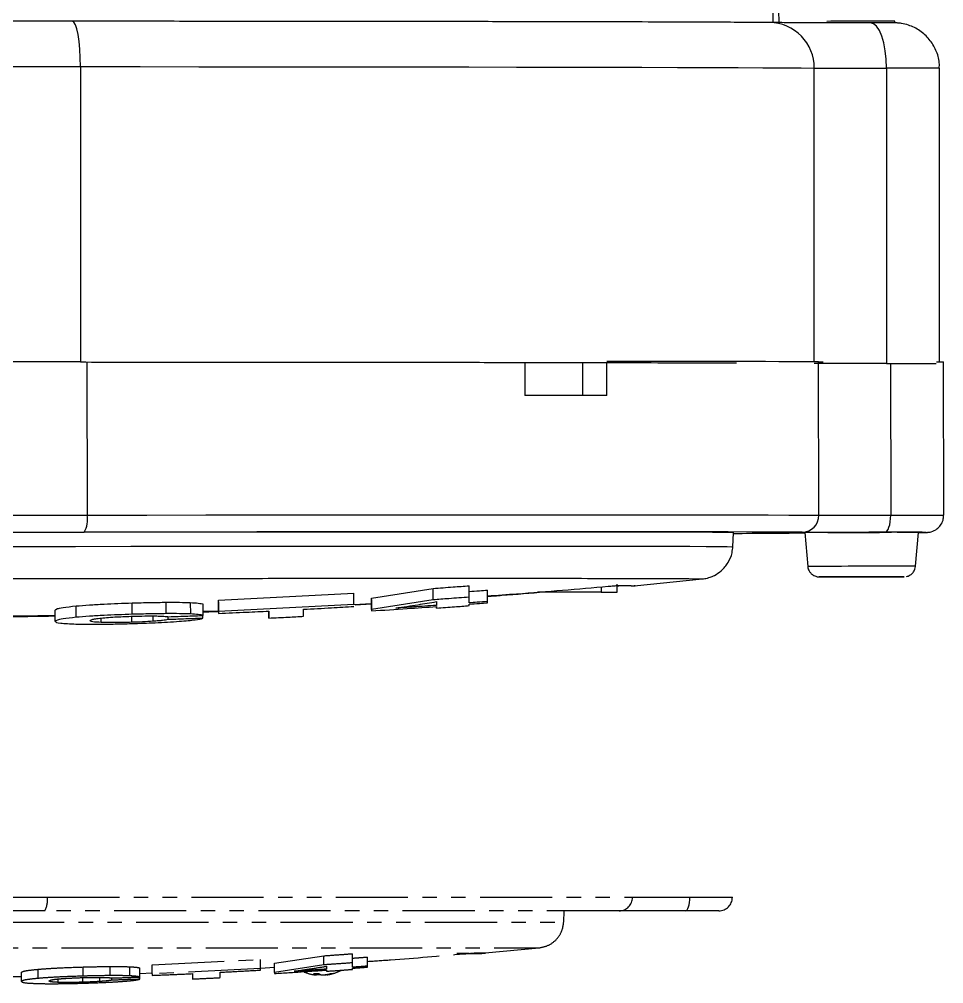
# Model space of a CAD drawing. Header units: millimetres. Extents: x 2301 to 4250, y 838 to 2217.
# Drawn here: x 3048 to 3129.3, y 953.8 to 1038.7 of the extents above; entities that cross this region are included whole.
import ezdxf

# ---------------------------------------------------------------- set-up
doc = ezdxf.new("R2010")
doc.units = ezdxf.units.MM
doc.linetypes.add('PHANTOM', pattern=[12.7, 6.35, -1.27, 1.27, -1.27, 1.27, -1.27])

msp = doc.modelspace()

# ---------------------------------------------------------------- linework, layer by layer
at = {"color": 7, "linetype": 'Continuous', "lineweight": 25}
for p, q in [((3114.846, 1038.339), (3112.891, 1094.339)), ((3114.272, 1043.356), (3114.272, 1038.356)), ((3125.02, 1038.333), (3125.019, 1038.484)), ((3053.328, 1034.487), (3053.328, 1008.487)), ((3117.927, 1008.503), (3117.927, 1034.366)), ((3124.273, 1034.352), (3124.273, 1008.352)), ((3128.963, 1008.495), (3128.963, 1034.339)), ((3053.909, 1008.486), (3053.932, 995.011)), ((3092.443, 1008.451), (3092.448, 1005.542)), ((3097.552, 1005.541), (3097.547, 1008.433)), ((3099.663, 1005.541), (3099.658, 1008.437)), ((3118.329, 995), (3118.306, 1008.5)), ((3124.629, 1008.35), (3124.652, 994.997)), ((3129.32, 994.992), (3129.297, 1008.492)), ((3110.761, 992.223), (3110.824, 993.46)), ((3116.856, 993.444), (3117.099, 993.446)), ((3117.097, 993.471), (3117.363, 990.484)), ((3119.097, 993.482), (3119.097, 993.482)), ((3125.097, 993.492), (3125.097, 993.493)), ((3126.84, 990.5), (3127.097, 993.488)), ((3127.096, 993.483), (3127.364, 993.484)), ((3102.071, 988.794), (3108.076, 989.39)), ((3108.08, 989.39), (3108.075, 989.39)), ((3108.086, 989.392), (3108.08, 989.39)), ((3078.954, 987.703), (3084.37, 988.556)), ((3084.372, 987.552), (3084.37, 988.556)), ((3087.549, 987.785), (3087.547, 988.789)), ((3089.168, 987.402), (3089.167, 988.406)), ((3099.171, 988.232), (3093.561, 988.232)), ((3099.171, 988.694), (3099.171, 988.232)), ((3099.171, 988.232), (3100.572, 988.232)), ((3100.572, 988.232), (3100.572, 988.932)), ((3101.805, 988.771), (3100.907, 988.773)), ((3065.492, 987.527), (3077.405, 988.133)), ((3065.494, 986.525), (3065.492, 987.527)), ((3077.407, 987.129), (3077.405, 988.133)), ((3078.956, 986.7), (3078.954, 987.703)), ((3078.954, 987.581), (3078.956, 986.578)), ((3084.372, 987.552), (3078.956, 986.7)), ((3084.667, 987.392), (3084.668, 987.066)), ((3087.55, 987.278), (3087.549, 987.785)), ((3051.116, 985.649), (3051.115, 986.651)), ((3052.949, 986.01), (3052.947, 987.012)), ((3057.897, 986.274), (3057.896, 987.277)), ((3060.881, 986.333), (3060.879, 987.335)), ((3063.005, 987.308), (3063.007, 986.306)), ((3064.119, 986.541), (3065.494, 986.593)), ((3064.15, 986.174), (3064.148, 987.176)), ((3065.492, 987.362), (3065.494, 986.359)), ((3077.407, 987.129), (3065.494, 986.525)), ((3069.923, 986.559), (3069.924, 985.945)), ((3069.924, 985.945), (3069.923, 986.559)), ((3072.979, 986.1), (3072.978, 986.714)), ((3077.407, 987.147), (3078.955, 987.238)), ((3078.955, 987.167), (3077.518, 987.088)), ((3084.668, 986.825), (3084.668, 986.959)), ((3055.167, 985.558), (3055.166, 985.946)), ((3057.858, 985.574), (3057.857, 986.105)), ((3059.742, 985.66), (3059.741, 986.129)), ((3061.065, 985.808), (3061.065, 986.064)), ((3064.12, 985.922), (3064.12, 986.173))]:
    msp.add_line(p, q, dxfattribs=at)
at = {"color": 7, "linetype": 'PHANTOM', "lineweight": 25}
for p, q in [((3044.352, 961.365), (3050.41, 961.365)), ((3050.41, 961.365), (3101.927, 961.365)), ((3101.927, 961.365), (3106.985, 961.365)), ((3106.985, 961.365), (3110.72, 961.365)), ((3050.195, 960.165), (3043.228, 960.165)), ((3100.746, 960.165), (3050.195, 960.165)), ((3095.869, 959.175), (3095.921, 960.165)), ((3106.563, 960.165), (3100.746, 960.165)), ((3109.52, 960.165), (3106.563, 960.165)), ((2982.05, 959.175), (3095.869, 959.175)), ((3088.955, 956.485), (3093.725, 956.914)), ((3070.417, 955.556), (3074.751, 956.218)), ((3074.751, 955.415), (3074.751, 956.218)), ((3077.293, 955.597), (3077.293, 956.4)), ((3078.588, 955.302), (3078.588, 956.105)), ((3087.548, 956.424), (3086.461, 956.424)), ((3087.548, 956.424), (3088.669, 956.424)), ((3053.57, 954.428), (3053.57, 955.23)), ((3055.957, 954.471), (3055.957, 955.273)), ((3057.657, 955.251), (3057.657, 954.449)), ((3058.572, 954.347), (3058.572, 955.149)), ((3059.647, 955.42), (3069.179, 955.888)), ((3059.647, 954.618), (3059.647, 955.42)), ((3069.179, 955.085), (3069.179, 955.888)), ((3069.179, 955.131), (3070.417, 955.202)), ((3070.417, 954.754), (3070.417, 955.556)), ((3074.751, 955.415), (3070.417, 954.754)), ((3077.293, 955.205), (3077.293, 955.597)), ((3048.144, 953.949), (3048.144, 954.75)), ((3049.611, 954.226), (3049.611, 955.028)), ((3053.537, 953.887), (3053.537, 954.297)), ((3055.044, 953.952), (3055.044, 954.314)), ((3056.103, 954.066), (3056.103, 954.263)), ((3058.547, 954.662), (3059.647, 954.702)), ((3058.547, 954.152), (3058.547, 954.346)), ((3069.179, 955.085), (3059.647, 954.618)), ((3063.191, 954.643), (3063.191, 954.171)), ((3065.635, 954.29), (3065.635, 954.763)), ((3074.09, 954.54), (3074.09, 954.661)), ((3074.108, 954.532), (3074.108, 954.661)), ((3074.143, 954.54), (3074.143, 954.662)), ((3074.457, 954.57), (3074.457, 954.54)), ((3074.882, 954.545), (3074.882, 954.532)), ((3075.03, 954.57), (3075.03, 954.54)), ((3051.385, 953.876), (3051.385, 954.175))]:
    msp.add_line(p, q, dxfattribs=at)
at = {"color": 7, "linetype": 'Continuous', "lineweight": 25, "flags": 128}
for points in [[(3053.328, 1034.487), (3053.315, 1035.267), (3053.274, 1036.017), (3053.21, 1036.708), (3053.122, 1037.313), (3053.015, 1037.81), (3052.894, 1038.178), (3052.762, 1038.404), (3052.625, 1038.48)], [(3124.273, 1034.352), (3124.247, 1035.132), (3124.167, 1035.882), (3124.038, 1036.573), (3123.865, 1037.178), (3123.654, 1037.675), (3123.412, 1038.043), (3123.151, 1038.27), (3122.879, 1038.345)], [(3125.019, 1038.484), (3125.017, 1038.485), (3124.792, 1038.486)], [(3053.328, 1034.487), (3058.591, 1034.485), (3063.766, 1034.482), (3068.831, 1034.479), (3073.761, 1034.475), (3078.536, 1034.47), (3083.133, 1034.465), (3087.531, 1034.459), (3091.711, 1034.452), (3095.653, 1034.446), (3099.341, 1034.438), (3102.757, 1034.43), (3105.885, 1034.422), (3108.712, 1034.414), (3111.224, 1034.405), (3113.411, 1034.395), (3115.263, 1034.386), (3116.77, 1034.376), (3117.927, 1034.366)], [(3118.306, 1008.5), (3118.618, 1008.498), (3118.715, 1008.498)], [(3128.694, 1008.496), (3129.086, 1008.495), (3129.297, 1008.492)], [(3099.663, 1005.541), (3098.812, 1005.541), (3097.946, 1005.541), (3097.066, 1005.541), (3096.17, 1005.542), (3095.261, 1005.542), (3094.337, 1005.542), (3093.399, 1005.542), (3092.448, 1005.542)], [(3053.932, 995.011), (3059.192, 995.018), (3064.362, 995.024), (3069.421, 995.029), (3074.345, 995.033), (3079.111, 995.037), (3083.699, 995.04), (3088.088, 995.041), (3092.257, 995.042), (3096.188, 995.042), (3099.863, 995.041), (3103.266, 995.039), (3106.38, 995.036), (3109.193, 995.032), (3111.69, 995.027), (3113.862, 995.022), (3115.697, 995.015), (3117.189, 995.008), (3118.329, 995)], [(3124.127, 993.493), (3124.229, 993.523), (3124.328, 993.609), (3124.419, 993.748), (3124.499, 993.935), (3124.564, 994.163), (3124.612, 994.422), (3124.642, 994.704), (3124.652, 994.997)], [(3124.652, 994.997), (3126.195, 994.998), (3127.5, 994.998), (3128.491, 994.997), (3129.11, 994.995), (3129.32, 994.992), (3129.32, 994.992)], [(3110.824, 993.46), (3110.813, 993.463), (3110.547, 993.472), (3109.928, 993.48), (3108.958, 993.487), (3107.643, 993.494), (3105.989, 993.5), (3104.005, 993.506), (3101.7, 993.51), (3099.085, 993.514), (3096.174, 993.517), (3092.982, 993.518), (3089.523, 993.519), (3085.816, 993.519), (3081.879, 993.519), (3077.732, 993.517), (3073.394, 993.514), (3068.889, 993.511), (3064.237, 993.506), (3059.463, 993.501), (3054.59, 993.495), (3049.642, 993.488), (3044.649, 993.481)], [(3116.856, 993.497), (3115.737, 993.505), (3114.274, 993.512), (3112.472, 993.518), (3110.342, 993.524), (3107.891, 993.528), (3105.131, 993.532), (3102.075, 993.535), (3098.736, 993.537), (3095.13, 993.538), (3091.273, 993.538), (3087.182, 993.537), (3082.876, 993.536), (3078.374, 993.533), (3073.696, 993.53), (3068.865, 993.526), (3063.901, 993.52), (3058.827, 993.515), (3053.667, 993.508)], [(3122.122, 993.489), (3120.777, 993.487), (3119.522, 993.484), (3118.445, 993.48), (3117.619, 993.477), (3117.1, 993.473), (3116.922, 993.471), (3117.097, 993.468)], [(3127.096, 993.485), (3127.145, 993.486), (3127.322, 993.488), (3127.145, 993.491), (3126.626, 993.492), (3125.799, 993.493), (3124.722, 993.492), (3123.468, 993.491), (3122.122, 993.489)], [(3127.364, 993.484), (3127.364, 993.484), (3127.771, 993.488), (3127.771, 993.491), (3127.409, 993.493)], [(3044.543, 992.243), (3047.944, 992.249), (3052.889, 992.256), (3057.767, 992.262), (3062.557, 992.268), (3067.232, 992.272), (3071.771, 992.276), (3076.151, 992.279), (3080.351, 992.281), (3084.349, 992.282), (3088.126, 992.282), (3091.663, 992.282), (3094.943, 992.28), (3097.95, 992.278), (3100.667, 992.275), (3103.084, 992.271), (3105.186, 992.266), (3106.964, 992.26), (3108.409, 992.253), (3109.514, 992.246), (3110.273, 992.238), (3110.683, 992.229), (3110.761, 992.223)], [(3118.644, 989.571), (3119.255, 989.57), (3120.145, 989.57), (3121.226, 989.571), (3122.394, 989.573), (3123.532, 989.575), (3124.531, 989.578), (3125.292, 989.581), (3125.742, 989.584), (3125.834, 989.586), (3125.562, 989.588), (3124.951, 989.589), (3124.062, 989.589), (3122.98, 989.588), (3121.813, 989.586), (3120.674, 989.584), (3119.675, 989.581), (3118.914, 989.578), (3118.465, 989.575), (3118.361, 989.573)], [(3118.361, 989.573), (3118.372, 989.573), (3118.644, 989.571)]]:
    msp.add_lwpolyline(points, dxfattribs=at)
at = {"color": 7, "linetype": 'PHANTOM', "lineweight": 25, "flags": 128}
for points in [[(3106.563, 960.165), (3106.645, 960.188), (3106.724, 960.256), (3106.797, 960.367), (3106.861, 960.516), (3106.914, 960.698), (3106.953, 960.905), (3106.977, 961.131), (3106.985, 961.365)], [(3074.495, 954.554), (3074.487, 954.551), (3074.457, 954.54)]]:
    msp.add_lwpolyline(points, dxfattribs=at)
at = {"color": 7, "linetype": 'Continuous', "lineweight": 25}
for centre, radius, start, end in [((3113.962, 1034.4), 3.965, 359.51787, 89.53649), ((3123.483, 282.955), 755.533, 89.900694, 90.338466), ((3052.892, 3185.854), 2151.367, 269.809417, 270.011615), ((3123.789, 2235.108), 1200.756, 269.720299, 270.02312), ((3125.439, 598.812), 435.541, 89.53645, 90.15337), ((3101.987, -2198.902), 3207.443, 89.708496, 90.04162), ((3049.849, 3122.256), 2127.249, 269.90603, 270.109985), ((3051.621, 994.645), 2.34, 330.93586, 9.01036), ((3116.841, 994.986), 1.489, 270.59067, 0.55674), ((3122.133, 2177.504), 1182.51, 269.815671, 270.12201), ((3048.971, 3439.839), 2446.336, 269.90603, 270.109985), ((3105.149, 2129.104), 1135.72, 270.286136, 270.590598), ((3121.231, 2353.376), 1359.886, 269.815671, 270.12201), ((3123.886, -50.883), 1044.376, 89.823847, 90.372462), ((3125.656, 108.717), 884.777, 89.886455, 90.099012), ((3123.797, 0.717), 989.788, 89.823847, 90.372462)]:
    msp.add_arc(centre, radius, start, end, dxfattribs=at)
at = {"color": 7, "linetype": 'PHANTOM', "lineweight": 25}
for centre, radius, start, end in [((3048.572, 961.074), 1.861, 330.73437, 8.97898), ((3100.737, 961.355), 1.19, 270.46974, 0.46216), ((3109.52, 961.365), 1.2, 270, 0), ((3074.495, 958.504), 4, 248.43538, 262.15499), ((3074.073, 958.49), 3.829, 266.67916, 273.32084), ((3074.342, 955.301), 0.801, 232.24271, 251.69932), ((3074.785, 955.301), 0.801, 232.24271, 251.69932), ((3074.399, 957.957), 3.446, 277.47658, 287.3325), ((3074.582, 957.957), 3.446, 277.47658, 287.3325), ((3074.495, 958.504), 4, 279.04035, 296.36804), ((3075.517, 955.317), 0.656, 261.96957, 278.03043)]:
    msp.add_arc(centre, radius, start, end, dxfattribs=at)
at = {"color": 7, "linetype": 'Continuous', "lineweight": 25}
for points, knots in [([(3052.625, 1038.48), (3051.475, 1038.48), (3049.135, 1038.481), (3046.057, 1038.485), (3043.516, 1038.49), (3042.497, 1038.494), (3041.996, 1038.496)], [0, 0, 0, 0, 0.245796, 0.5, 0.754204, 1, 1, 1, 1]), ([(3113.994, 1038.365), (3113.48, 1038.369), (3112.443, 1038.379), (3109.978, 1038.392), (3106.811, 1038.405), (3102.882, 1038.418), (3098.233, 1038.429), (3092.93, 1038.44), (3087.052, 1038.45), (3080.685, 1038.459), (3073.958, 1038.466), (3066.982, 1038.472), (3059.877, 1038.477), (3055.028, 1038.479), (3052.625, 1038.48)], [0, 0, 0, 0, 0.079959, 0.161371, 0.244142, 0.328893, 0.414216, 0.5, 0.585778, 0.671102, 0.755858, 0.838624, 0.920039, 1, 1, 1, 1]), ([(3122.879, 1038.345), (3121.799, 1038.346), (3119.604, 1038.348), (3116.933, 1038.353), (3114.907, 1038.358), (3114.295, 1038.363), (3113.994, 1038.365)], [0, 0, 0, 0, 0.245796, 0.5, 0.754204, 1, 1, 1, 1]), ([(3124.396, 1038.343), (3124.393, 1038.343), (3124.247, 1038.343), (3123.733, 1038.344), (3123.159, 1038.345), (3122.879, 1038.345)], [0, 0, 0, 0, 0.009572, 0.516319, 1, 1, 1, 1]), ([(3128.924, 1034.34), (3128.933, 1034.506), (3128.962, 1035.047), (3128.674, 1035.943), (3128.096, 1036.915), (3127.252, 1037.684), (3126.38, 1038.116), (3125.705, 1038.28), (3125.347, 1038.323), (3125.173, 1038.334), (3125.072, 1038.338), (3125.005, 1038.34), (3124.943, 1038.34), (3124.825, 1038.341), (3124.654, 1038.342), (3124.469, 1038.343), (3124.396, 1038.343)], [0, 0, 0, 0, 0.062516, 0.203881, 0.345246, 0.486613, 0.627986, 0.707567, 0.747713, 0.76407, 0.775127, 0.795315, 0.829216, 0.881765, 0.953209, 1, 1, 1, 1]), ([(3053.328, 1008.487), (3055.963, 1008.486), (3061.234, 1008.484), (3068.879, 1008.479), (3076.232, 1008.473), (3083.207, 1008.465), (3089.736, 1008.456), (3095.747, 1008.446), (3101.198, 1008.435), (3105.965, 1008.422), (3109.27, 1008.412), (3110.727, 1008.406), (3111.074, 1008.405)], [0, 0, 0, 0, 0.107373, 0.214746, 0.322119, 0.429492, 0.536866, 0.644239, 0.751612, 0.858985, 0.966358, 1, 1, 1, 1]), ([(3124.273, 1008.352), (3124.936, 1008.352), (3126.26, 1008.35), (3127.716, 1008.347), (3128.54, 1008.345), (3128.653, 1008.343), (3128.663, 1008.343)], [0, 0, 0, 0, 0.3220581, 0.6441162, 0.9661742, 1, 1, 1, 1]), ([(3127.357, 993.484), (3127.379, 993.484), (3127.621, 993.486), (3127.741, 993.487), (3127.836, 993.489), (3127.878, 993.49), (3127.939, 993.494), (3128.052, 993.505), (3128.34, 993.562), (3128.713, 993.748), (3129.067, 994.114), (3129.288, 994.534), (3129.298, 994.849), (3129.303, 994.992)], [0, 0, 0, 0, 0.030092, 0.333954, 0.433801, 0.475521, 0.495084, 0.513435, 0.562953, 0.690118, 0.788862, 0.904247, 1, 1, 1, 1]), ([(3108.076, 989.39), (3108.132, 989.396), (3108.223, 989.406), (3108.501, 989.462), (3108.799, 989.552), (3109.232, 989.736), (3109.812, 990.128), (3110.375, 990.802), (3110.695, 991.564), (3110.744, 992.062), (3110.763, 992.249)], [0, 0, 0, 0, 0.113476, 0.181126, 0.241872, 0.33121, 0.486718, 0.683313, 0.881401, 1, 1, 1, 1]), ([(3117.369, 990.484), (3117.368, 990.472), (3117.359, 990.344), (3117.451, 990.13), (3117.608, 989.895), (3117.79, 989.741), (3117.963, 989.649), (3118.11, 989.601), (3118.216, 989.582), (3118.276, 989.576), (3118.303, 989.574), (3118.323, 989.573), (3118.347, 989.573), (3118.402, 989.572), (3118.532, 989.571), (3118.64, 989.571)], [0, 0, 0, 0, 0.013636, 0.136308, 0.234618, 0.317448, 0.386894, 0.442742, 0.483087, 0.501782, 0.515067, 0.530782, 0.558523, 0.633023, 1, 1, 1, 1]), ([(3126.056, 989.61), (3126.1, 989.621), (3126.214, 989.649), (3126.416, 989.751), (3126.633, 989.946), (3126.797, 990.212), (3126.817, 990.408), (3126.826, 990.493)], [0, 0, 0, 0, 0.108655, 0.280806, 0.532642, 0.798652, 1, 1, 1, 1]), ([(3039.629, 989.404), (3042.27, 989.408), (3047.662, 989.417), (3055.789, 989.428), (3063.953, 989.438), (3071.948, 989.445), (3079.552, 989.449), (3086.547, 989.45), (3092.569, 989.448), (3097.553, 989.444), (3101.501, 989.437), (3104.526, 989.428), (3106.609, 989.418), (3107.861, 989.406), (3108.012, 989.397), (3108.086, 989.392)], [0, 0, 0, 0, 0.073675, 0.150434, 0.229885, 0.311524, 0.394751, 0.478886, 0.563205, 0.640041, 0.715869, 0.790184, 0.862545, 0.932581, 1, 1, 1, 1]), ([(3120.458, 989.579), (3120.612, 989.58), (3120.797, 989.581), (3121.124, 989.582), (3121.383, 989.583), (3121.96, 989.583), (3122.6, 989.584), (3123.221, 989.585), (3123.556, 989.586), (3123.727, 989.585), (3123.838, 989.585), (3123.96, 989.584), (3124.26, 989.584), (3124.491, 989.583), (3124.479, 989.583), (3124.267, 989.582), (3123.671, 989.58), (3123.413, 989.578), (3123.082, 989.577), (3122.823, 989.576), (3122.246, 989.576), (3121.607, 989.575), (3120.985, 989.574), (3120.651, 989.573), (3120.479, 989.573), (3120.368, 989.574), (3120.246, 989.575), (3119.947, 989.575), (3119.716, 989.576), (3119.727, 989.576), (3119.943, 989.577), (3120.224, 989.578), (3120.458, 989.579)], [0, 0, 0, 0, 0.066265, 0.079332, 0.091749, 0.120574, 0.19854, 0.226761, 0.249845, 0.26589, 0.284505, 0.318085, 0.379426, 0.408251, 0.420668, 0.433735, 0.5, 0.566265, 0.579332, 0.591749, 0.620574, 0.69854, 0.726761, 0.749845, 0.76589, 0.784505, 0.818085, 0.879426, 0.908251, 0.920668, 0.933735, 1, 1, 1, 1]), ([(3084.37, 988.556), (3084.959, 988.598), (3086.018, 988.674), (3087.077, 988.754), (3087.547, 988.789)], [0, 0, 0, 0, 0.555963, 1, 1, 1, 1]), ([(3087.548, 988.282), (3087.849, 988.304), (3088.388, 988.346), (3088.928, 988.388), (3089.167, 988.406)], [0, 0, 0, 0, 0.557367, 1, 1, 1, 1]), ([(3089.168, 987.901), (3090.022, 987.96), (3093.59, 988.205), (3097.115, 988.512), (3099.796, 988.745)], [0, 0, 0, 0, 0.239418, 1, 1, 1, 1]), ([(3094.22, 988.232), (3092.961, 988.121), (3091.287, 987.975), (3089.589, 987.862), (3089.168, 987.834)], [0, 0, 0, 0, 0.751614, 1, 1, 1, 1]), ([(3099.796, 988.745), (3099.946, 988.758), (3100.23, 988.783), (3100.557, 988.807), (3100.804, 988.823), (3100.872, 988.824), (3100.907, 988.824)], [0, 0, 0, 0, 0.275858, 0.523521, 0.75515, 1, 1, 1, 1]), ([(3100.907, 988.773), (3100.872, 988.773), (3100.809, 988.771), (3100.646, 988.76), (3100.572, 988.755)], [0, 0, 0, 0, 0.542055, 1, 1, 1, 1]), ([(3100.907, 988.824), (3101.236, 988.814), (3101.909, 988.795), (3102.239, 988.781), (3102.094, 988.778), (3102.073, 988.778)], [0, 0, 0, 0, 0.447856, 0.916917, 1, 1, 1, 1]), ([(3065.492, 987.362), (3065.492, 987.392), (3065.492, 987.446), (3065.492, 987.502), (3065.492, 987.527)], [0, 0, 0, 0, 0.554794, 1, 1, 1, 1]), ([(3078.954, 987.581), (3078.954, 987.603), (3078.954, 987.642), (3078.954, 987.684), (3078.954, 987.703)], [0, 0, 0, 0, 0.557338, 1, 1, 1, 1]), ([(3081.104, 986.823), (3081.753, 986.921), (3082.941, 987.102), (3084.128, 987.302), (3084.667, 987.392)], [0, 0, 0, 0, 0.545958, 1, 1, 1, 1]), ([(3087.549, 987.785), (3086.951, 987.74), (3085.893, 987.66), (3084.834, 987.585), (3084.372, 987.552)], [0, 0, 0, 0, 0.564034, 1, 1, 1, 1]), ([(3084.667, 987.392), (3084.668, 987.327), (3084.668, 987.212), (3084.668, 987.11), (3084.668, 987.066)], [0, 0, 0, 0, 0.565441, 1, 1, 1, 1]), ([(3089.168, 987.402), (3088.865, 987.379), (3088.325, 987.337), (3087.786, 987.296), (3087.55, 987.278)], [0, 0, 0, 0, 0.562632, 1, 1, 1, 1]), ([(3089.169, 987.295), (3089.169, 987.314), (3089.169, 987.349), (3089.168, 987.386), (3089.168, 987.402)], [0, 0, 0, 0, 0.558484, 1, 1, 1, 1]), ([(3051.115, 986.651), (3051.147, 986.691), (3051.207, 986.764), (3051.767, 986.886), (3052.525, 986.967), (3052.947, 987.012)], [0, 0, 0, 0, 0.35254, 0.639891, 1, 1, 1, 1]), ([(3052.947, 987.012), (3053.319, 987.043), (3054.033, 987.103), (3055.709, 987.199), (3057.048, 987.247), (3057.896, 987.277)], [0, 0, 0, 0, 0.285186, 0.547507, 1, 1, 1, 1]), ([(3057.896, 987.277), (3058.427, 987.291), (3059.452, 987.32), (3060.415, 987.33), (3060.879, 987.335)], [0, 0, 0, 0, 0.517483, 1, 1, 1, 1]), ([(3060.879, 987.335), (3061.287, 987.336), (3062.103, 987.338), (3062.704, 987.318), (3063.005, 987.308)], [0, 0, 0, 0, 0.4995071, 1, 1, 1, 1]), ([(3063.005, 987.308), (3063.263, 987.293), (3063.835, 987.258), (3064.037, 987.205), (3064.148, 987.176)], [0, 0, 0, 0, 0.4507327, 1, 1, 1, 1]), ([(3065.494, 986.359), (3066.314, 986.394), (3067.79, 986.457), (3069.267, 986.527), (3069.923, 986.559)], [0, 0, 0, 0, 0.555156, 1, 1, 1, 1]), ([(3065.494, 986.525), (3065.494, 986.493), (3065.494, 986.436), (3065.494, 986.383), (3065.494, 986.359)], [0, 0, 0, 0, 0.565204, 1, 1, 1, 1]), ([(3072.978, 986.714), (3073.797, 986.758), (3075.273, 986.838), (3076.75, 986.925), (3077.407, 986.964)], [0, 0, 0, 0, 0.554411, 1, 1, 1, 1]), ([(3078.956, 986.578), (3080.003, 986.645), (3081.908, 986.766), (3083.811, 986.899), (3084.668, 986.959)], [0, 0, 0, 0, 0.549838, 1, 1, 1, 1]), ([(3078.956, 986.7), (3078.956, 986.676), (3078.956, 986.634), (3078.956, 986.595), (3078.956, 986.578)], [0, 0, 0, 0, 0.562654, 1, 1, 1, 1]), ([(3084.668, 987.066), (3083.996, 987.019), (3082.808, 986.935), (3081.62, 986.857), (3081.104, 986.823)], [0, 0, 0, 0, 0.565906, 1, 1, 1, 1]), ([(3084.668, 986.825), (3085.201, 986.863), (3086.162, 986.932), (3087.122, 987.005), (3087.55, 987.037)], [0, 0, 0, 0, 0.554564, 1, 1, 1, 1]), ([(3084.668, 986.959), (3084.668, 986.933), (3084.668, 986.887), (3084.668, 986.844), (3084.668, 986.825)], [0, 0, 0, 0, 0.562267, 1, 1, 1, 1]), ([(3087.55, 987.171), (3087.85, 987.193), (3088.39, 987.234), (3088.93, 987.276), (3089.169, 987.295)], [0, 0, 0, 0, 0.557215, 1, 1, 1, 1]), ([(3087.55, 987.037), (3087.55, 987.061), (3087.55, 987.103), (3087.55, 987.15), (3087.55, 987.171)], [0, 0, 0, 0, 0.5579878, 1, 1, 1, 1]), ([(3045.635, 986.113), (3046.447, 986.12), (3048.274, 986.137), (3050.1, 986.17), (3051.115, 986.188)], [0, 0, 0, 0, 0.444059, 1, 1, 1, 1]), ([(3051.116, 986.108), (3050.308, 986.092), (3048.482, 986.057), (3046.655, 986.04), (3045.635, 986.03)], [0, 0, 0, 0, 0.442288, 1, 1, 1, 1]), ([(3052.949, 986.01), (3052.527, 985.965), (3051.769, 985.885), (3051.208, 985.762), (3051.149, 985.689), (3051.116, 985.649)], [0, 0, 0, 0, 0.36011, 0.647462, 1, 1, 1, 1]), ([(3057.897, 986.274), (3057.05, 986.244), (3055.71, 986.197), (3054.035, 986.101), (3053.321, 986.041), (3052.949, 986.01)], [0, 0, 0, 0, 0.452493, 0.714814, 1, 1, 1, 1]), ([(3054.171, 985.715), (3054.202, 985.754), (3054.248, 985.812), (3054.639, 985.89), (3054.986, 985.93), (3055.159, 985.949)], [0, 0, 0, 0, 0.501448, 0.75111, 1, 1, 1, 1]), ([(3055.167, 985.558), (3054.877, 985.575), (3054.231, 985.613), (3054.193, 985.679), (3054.171, 985.715)], [0, 0, 0, 0, 0.448512, 1, 1, 1, 1]), ([(3055.159, 985.949), (3055.365, 985.969), (3055.755, 986.005), (3056.709, 986.064), (3057.48, 986.092), (3057.959, 986.11)], [0, 0, 0, 0, 0.296714, 0.56253, 1, 1, 1, 1]), ([(3060.881, 986.333), (3060.417, 986.328), (3059.454, 986.317), (3058.428, 986.289), (3057.897, 986.274)], [0, 0, 0, 0, 0.482517, 1, 1, 1, 1]), ([(3057.959, 986.11), (3058.306, 986.118), (3059.015, 986.135), (3059.846, 986.133), (3060.373, 986.121), (3060.808, 986.102), (3060.98, 986.077), (3061.095, 986.061)], [0, 0, 0, 0, 0.233217, 0.476546, 0.60225, 0.732009, 1, 1, 1, 1]), ([(3061.065, 985.808), (3060.916, 985.784), (3060.69, 985.746), (3060.227, 985.697), (3059.903, 985.672), (3059.742, 985.66)], [0, 0, 0, 0, 0.498783, 0.750565, 1, 1, 1, 1]), ([(3063.007, 986.306), (3062.706, 986.316), (3062.105, 986.335), (3061.289, 986.334), (3060.881, 986.333)], [0, 0, 0, 0, 0.500493, 1, 1, 1, 1]), ([(3064.12, 985.922), (3063.546, 985.899), (3062.527, 985.86), (3061.509, 985.824), (3061.065, 985.808)], [0, 0, 0, 0, 0.564134, 1, 1, 1, 1]), ([(3061.095, 986.061), (3061.662, 986.081), (3062.681, 986.117), (3063.699, 986.157), (3064.15, 986.174)], [0, 0, 0, 0, 0.556828, 1, 1, 1, 1]), ([(3062.031, 985.66), (3062.302, 985.682), (3062.847, 985.726), (3063.667, 985.813), (3063.939, 985.878), (3064.12, 985.922)], [0, 0, 0, 0, 0.250013, 0.500775, 1, 1, 1, 1]), ([(3064.15, 986.174), (3064.039, 986.203), (3063.837, 986.256), (3063.265, 986.29), (3063.007, 986.306)], [0, 0, 0, 0, 0.549267, 1, 1, 1, 1]), ([(3065.494, 986.51), (3065.384, 986.505), (3064.927, 986.485), (3064.468, 986.471), (3064.119, 986.461)], [0, 0, 0, 0, 0.240813, 1, 1, 1, 1]), ([(3069.924, 985.945), (3070.488, 985.972), (3071.507, 986.022), (3072.525, 986.076), (3072.979, 986.1)], [0, 0, 0, 0, 0.55383, 1, 1, 1, 1]), ([(3051.116, 985.649), (3051.171, 985.594), (3051.271, 985.493), (3052.418, 985.442), (3052.937, 985.419)], [0, 0, 0, 0, 0.54774, 1, 1, 1, 1]), ([(3052.937, 985.419), (3053.245, 985.414), (3053.872, 985.401), (3055.062, 985.405), (3056.403, 985.422), (3057.342, 985.447), (3057.817, 985.46)], [0, 0, 0, 0, 0.239072, 0.485952, 0.739492, 1, 1, 1, 1]), ([(3057.858, 985.574), (3057.595, 985.567), (3057.073, 985.553), (3056.326, 985.545), (3055.671, 985.545), (3055.334, 985.554), (3055.167, 985.558)], [0, 0, 0, 0, 0.253705, 0.504972, 0.753884, 1, 1, 1, 1]), ([(3057.817, 985.46), (3058.524, 985.484), (3059.63, 985.522), (3061.05, 985.594), (3061.697, 985.638), (3062.031, 985.66)], [0, 0, 0, 0, 0.462063, 0.722152, 1, 1, 1, 1]), ([(3059.742, 985.66), (3059.434, 985.642), (3058.856, 985.607), (3058.176, 985.584), (3057.858, 985.574)], [0, 0, 0, 0, 0.531035, 1, 1, 1, 1])]:
    msp.add_open_spline(points, degree=3, knots=knots, dxfattribs=at)
for points in [[(3053.328, 1008.487), (3052.492, 1008.488), (3050.821, 1008.488), (3048.639, 1008.491), (3046.83, 1008.495), (3046.101, 1008.498), (3045.736, 1008.499)], [(3124.273, 1008.352), (3123.489, 1008.353), (3121.922, 1008.354), (3120.029, 1008.358), (3118.586, 1008.362), (3118.147, 1008.365), (3117.927, 1008.366)]]:
    msp.add_open_spline(points, degree=3, dxfattribs=at)
at = {"color": 7, "linetype": 'PHANTOM', "lineweight": 25}
for points, knots in [([(3093.725, 956.914), (3094.03, 956.982), (3094.658, 957.121), (3095.354, 957.733), (3095.773, 958.46), (3095.838, 958.956), (3095.87, 959.196)], [0, 0, 0, 0, 0.272061, 0.561967, 0.787938, 1, 1, 1, 1]), ([(3038.96, 956.914), (3041.072, 956.914), (3045.386, 956.914), (3051.887, 956.914), (3058.419, 956.914), (3064.814, 956.914), (3070.897, 956.914), (3076.494, 956.914), (3081.311, 956.914), (3085.299, 956.914), (3088.457, 956.914), (3090.877, 956.914), (3092.543, 956.914), (3093.545, 956.914), (3093.666, 956.914), (3093.725, 956.914)], [0, 0, 0, 0, 0.073675, 0.150434, 0.229885, 0.311524, 0.394751, 0.478886, 0.563205, 0.640041, 0.715869, 0.790184, 0.862545, 0.932581, 1, 1, 1, 1]), ([(3074.751, 956.218), (3075.222, 956.251), (3076.069, 956.31), (3076.917, 956.373), (3077.293, 956.4)], [0, 0, 0, 0, 0.555963, 1, 1, 1, 1]), ([(3077.293, 956.008), (3077.533, 956.026), (3077.965, 956.058), (3078.397, 956.091), (3078.588, 956.105)], [0, 0, 0, 0, 0.557367, 1, 1, 1, 1]), ([(3078.588, 955.721), (3079.272, 955.767), (3082.126, 955.96), (3084.947, 956.202), (3087.092, 956.386)], [0, 0, 0, 0, 0.23942, 1, 1, 1, 1]), ([(3087.092, 956.386), (3087.212, 956.396), (3087.439, 956.416), (3087.701, 956.435), (3087.899, 956.448), (3087.953, 956.449), (3087.981, 956.449)], [0, 0, 0, 0, 0.275858, 0.523521, 0.75515, 1, 1, 1, 1]), ([(3087.981, 956.449), (3088.252, 956.444), (3088.808, 956.434), (3089.037, 956.43), (3088.808, 956.434), (3088.252, 956.444), (3087.981, 956.449)], [0, 0, 0, 0, 0.244218, 0.5, 0.755782, 1, 1, 1, 1]), ([(3049.611, 955.028), (3049.908, 955.052), (3050.479, 955.097), (3051.82, 955.171), (3052.891, 955.207), (3053.57, 955.23)], [0, 0, 0, 0, 0.285186, 0.547507, 1, 1, 1, 1]), ([(3053.57, 955.23), (3053.994, 955.241), (3054.815, 955.262), (3055.585, 955.27), (3055.957, 955.273)], [0, 0, 0, 0, 0.517483, 1, 1, 1, 1]), ([(3055.957, 955.273), (3056.283, 955.274), (3056.936, 955.275), (3057.417, 955.259), (3057.657, 955.251)], [0, 0, 0, 0, 0.4995071, 1, 1, 1, 1]), ([(3057.657, 955.251), (3057.864, 955.239), (3058.321, 955.212), (3058.483, 955.171), (3058.572, 955.149)], [0, 0, 0, 0, 0.450733, 1, 1, 1, 1]), ([(3072.136, 954.85), (3072.655, 954.926), (3073.606, 955.066), (3074.556, 955.221), (3074.987, 955.291)], [0, 0, 0, 0, 0.5459581, 1, 1, 1, 1]), ([(3077.293, 955.597), (3076.815, 955.562), (3075.968, 955.5), (3075.12, 955.441), (3074.751, 955.415)], [0, 0, 0, 0, 0.5640339, 1, 1, 1, 1]), ([(3074.987, 955.291), (3074.987, 955.241), (3074.987, 955.151), (3074.987, 955.073), (3074.987, 955.04)], [0, 0, 0, 0, 0.565441, 1, 1, 1, 1]), ([(3078.588, 955.302), (3078.345, 955.284), (3077.913, 955.251), (3077.482, 955.219), (3077.293, 955.205)], [0, 0, 0, 0, 0.562632, 1, 1, 1, 1]), ([(3077.293, 955.122), (3077.533, 955.14), (3077.965, 955.172), (3078.397, 955.205), (3078.588, 955.22)], [0, 0, 0, 0, 0.557215, 1, 1, 1, 1]), ([(3077.293, 955.02), (3077.293, 955.038), (3077.293, 955.071), (3077.293, 955.107), (3077.293, 955.122)], [0, 0, 0, 0, 0.5579878, 1, 1, 1, 1]), ([(3078.588, 955.22), (3078.588, 955.235), (3078.588, 955.261), (3078.588, 955.29), (3078.588, 955.302)], [0, 0, 0, 0, 0.558484, 1, 1, 1, 1]), ([(3043.76, 954.343), (3044.409, 954.348), (3045.871, 954.359), (3047.332, 954.383), (3048.144, 954.396)], [0, 0, 0, 0, 0.4440611, 1, 1, 1, 1]), ([(3048.144, 954.75), (3048.17, 954.781), (3048.218, 954.837), (3048.666, 954.932), (3049.273, 954.993), (3049.611, 955.028)], [0, 0, 0, 0, 0.35254, 0.639891, 1, 1, 1, 1]), ([(3053.57, 954.428), (3052.891, 954.405), (3051.82, 954.369), (3050.479, 954.296), (3049.908, 954.25), (3049.611, 954.226)], [0, 0, 0, 0, 0.452493, 0.714814, 1, 1, 1, 1]), ([(3051.378, 954.178), (3051.543, 954.193), (3051.855, 954.221), (3052.619, 954.265), (3053.235, 954.287), (3053.619, 954.3)], [0, 0, 0, 0, 0.296714, 0.56253, 1, 1, 1, 1]), ([(3055.957, 954.471), (3055.585, 954.468), (3054.815, 954.46), (3053.994, 954.439), (3053.57, 954.428)], [0, 0, 0, 0, 0.482517, 1, 1, 1, 1]), ([(3053.619, 954.3), (3053.896, 954.306), (3054.464, 954.319), (3055.129, 954.316), (3055.55, 954.307), (3055.898, 954.292), (3056.035, 954.273), (3056.128, 954.261)], [0, 0, 0, 0, 0.233217, 0.476546, 0.60225, 0.732009, 1, 1, 1, 1]), ([(3057.657, 954.449), (3057.417, 954.457), (3056.936, 954.473), (3056.283, 954.472), (3055.957, 954.471)], [0, 0, 0, 0, 0.500493, 1, 1, 1, 1]), ([(3056.128, 954.261), (3056.581, 954.276), (3057.396, 954.303), (3058.211, 954.334), (3058.572, 954.347)], [0, 0, 0, 0, 0.556828, 1, 1, 1, 1]), ([(3058.572, 954.347), (3058.483, 954.369), (3058.321, 954.41), (3057.864, 954.437), (3057.657, 954.449)], [0, 0, 0, 0, 0.549267, 1, 1, 1, 1]), ([(3059.647, 954.49), (3060.303, 954.517), (3061.484, 954.565), (3062.666, 954.619), (3063.191, 954.643)], [0, 0, 0, 0, 0.555156, 1, 1, 1, 1]), ([(3059.647, 954.618), (3059.647, 954.593), (3059.647, 954.55), (3059.647, 954.508), (3059.647, 954.49)], [0, 0, 0, 0, 0.565204, 1, 1, 1, 1]), ([(3063.191, 954.171), (3063.642, 954.192), (3064.457, 954.231), (3065.272, 954.272), (3065.635, 954.29)], [0, 0, 0, 0, 0.55383, 1, 1, 1, 1]), ([(3065.635, 954.763), (3066.29, 954.797), (3067.471, 954.859), (3068.652, 954.927), (3069.179, 954.957)], [0, 0, 0, 0, 0.554411, 1, 1, 1, 1]), ([(3069.179, 954.957), (3069.179, 954.98), (3069.179, 955.022), (3069.179, 955.066), (3069.179, 955.085)], [0, 0, 0, 0, 0.556552, 1, 1, 1, 1]), ([(3070.417, 954.66), (3071.255, 954.712), (3072.779, 954.806), (3074.302, 954.91), (3074.987, 954.957)], [0, 0, 0, 0, 0.5498379, 1, 1, 1, 1]), ([(3070.417, 954.754), (3070.417, 954.736), (3070.417, 954.703), (3070.417, 954.673), (3070.417, 954.66)], [0, 0, 0, 0, 0.562654, 1, 1, 1, 1]), ([(3074.987, 955.04), (3074.45, 955.003), (3073.499, 954.937), (3072.549, 954.876), (3072.136, 954.85)], [0, 0, 0, 0, 0.565906, 1, 1, 1, 1]), ([(3073.96, 954.54), (3073.984, 954.538), (3074.031, 954.532), (3074.082, 954.528), (3074.109, 954.529), (3074.11, 954.533), (3074.096, 954.538), (3074.09, 954.54)], [0, 0, 0, 0, 0.2134954, 0.4270669, 0.6389569, 0.8501134, 1, 1, 1, 1]), ([(3074.457, 954.54), (3074.444, 954.538), (3074.419, 954.532), (3074.354, 954.528), (3074.278, 954.529), (3074.204, 954.533), (3074.161, 954.538), (3074.143, 954.54)], [0, 0, 0, 0, 0.2134954, 0.4270669, 0.6389569, 0.8501134, 1, 1, 1, 1]), ([(3074.534, 954.54), (3074.546, 954.538), (3074.572, 954.532), (3074.637, 954.528), (3074.713, 954.529), (3074.787, 954.533), (3074.829, 954.538), (3074.847, 954.54)], [0, 0, 0, 0, 0.2134954, 0.4270669, 0.6389569, 0.8501134, 1, 1, 1, 1]), ([(3075.03, 954.54), (3075.007, 954.537), (3074.959, 954.532), (3074.91, 954.528), (3074.883, 954.528), (3074.885, 954.531), (3074.885, 954.532)], [0, 0, 0, 0, 0.284689, 0.569479, 0.852027, 1, 1, 1, 1]), ([(3074.987, 954.855), (3075.414, 954.885), (3076.182, 954.939), (3076.951, 954.995), (3077.293, 955.02)], [0, 0, 0, 0, 0.554564, 1, 1, 1, 1]), ([(3074.987, 954.957), (3074.987, 954.937), (3074.987, 954.902), (3074.987, 954.869), (3074.987, 954.855)], [0, 0, 0, 0, 0.562267, 1, 1, 1, 1]), ([(3049.611, 954.226), (3049.273, 954.192), (3048.666, 954.13), (3048.218, 954.036), (3048.17, 953.98), (3048.144, 953.949)], [0, 0, 0, 0, 0.36011, 0.647462, 1, 1, 1, 1]), ([(3048.144, 953.949), (3048.188, 953.906), (3048.268, 953.829), (3049.185, 953.789), (3049.6, 953.771)], [0, 0, 0, 0, 0.5477404, 1, 1, 1, 1]), ([(3049.6, 953.771), (3049.847, 953.766), (3050.349, 953.757), (3051.3, 953.759), (3052.373, 953.772), (3053.124, 953.79), (3053.505, 953.8)], [0, 0, 0, 0, 0.239072, 0.485952, 0.739492, 1, 1, 1, 1]), ([(3050.588, 953.997), (3050.613, 954.027), (3050.65, 954.072), (3050.963, 954.133), (3051.24, 954.163), (3051.378, 954.178)], [0, 0, 0, 0, 0.501448, 0.75111, 1, 1, 1, 1]), ([(3051.385, 953.876), (3051.153, 953.889), (3050.636, 953.919), (3050.605, 953.969), (3050.588, 953.997)], [0, 0, 0, 0, 0.448512, 1, 1, 1, 1]), ([(3053.537, 953.887), (3053.327, 953.882), (3052.909, 953.871), (3052.312, 953.865), (3051.788, 953.866), (3051.518, 953.873), (3051.385, 953.876)], [0, 0, 0, 0, 0.2537055, 0.5049721, 0.7538844, 1, 1, 1, 1]), ([(3053.505, 953.8), (3054.07, 953.818), (3054.955, 953.847), (3056.091, 953.902), (3056.608, 953.935), (3056.875, 953.952)], [0, 0, 0, 0, 0.462063, 0.722152, 1, 1, 1, 1]), ([(3055.044, 953.952), (3054.798, 953.938), (3054.335, 953.912), (3053.792, 953.895), (3053.537, 953.887)], [0, 0, 0, 0, 0.531035, 1, 1, 1, 1]), ([(3056.103, 954.066), (3055.984, 954.047), (3055.803, 954.018), (3055.432, 953.981), (3055.173, 953.962), (3055.044, 953.952)], [0, 0, 0, 0, 0.498783, 0.7505649, 1, 1, 1, 1]), ([(3058.547, 954.152), (3058.088, 954.135), (3057.273, 954.105), (3056.458, 954.078), (3056.103, 954.066)], [0, 0, 0, 0, 0.5641342, 1, 1, 1, 1]), ([(3056.875, 953.952), (3057.093, 953.969), (3057.528, 954.002), (3058.185, 954.069), (3058.402, 954.119), (3058.547, 954.152)], [0, 0, 0, 0, 0.250013, 0.500775, 1, 1, 1, 1])]:
    msp.add_open_spline(points, degree=3, knots=knots, dxfattribs=at)

doc.saveas('drawing.dxf')
